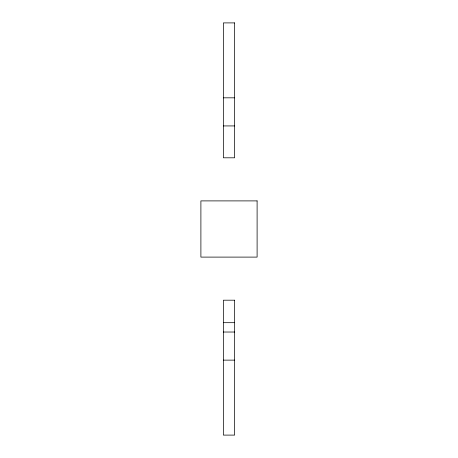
<?xml version="1.0" encoding="UTF-8"?>
<svg xmlns="http://www.w3.org/2000/svg" width="458" height="458" viewBox="0 0 458 458"><rect width="100%" height="100%" fill="white"/><g stroke="black" fill="none" stroke-linecap="round" stroke-linejoin="round"><path stroke-width="0.69" d="M223.378 97.823L234.622 97.823M223.378 125.927L234.622 125.927M223.378 322.684L234.622 322.684M223.378 332.027L234.622 332.027M223.378 360.131L234.622 360.131M234.622 22.9L223.378 22.9L223.378 157.804L234.622 157.804L234.622 22.9M257.104 200.896L200.896 200.896L200.896 257.104L257.104 257.104L257.104 200.896M234.622 300.196L223.378 300.196L223.378 435.1L234.622 435.1L234.622 300.196"/></g></svg>
